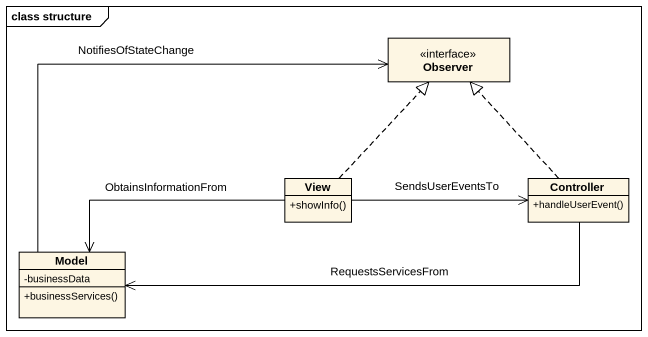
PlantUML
@startuml
mainframe class structure
hide circle
hide empty members
skinparam classAttributeIconSize 0
interface Observer
class View {
  +showInfo()
}
class Controller {
  +handleUserEvent()
}
class Model {
  -businessData
  +businessServices()
}
View .up.|> Observer
View -right-> Controller : SendsUserEventsTo
View -left-> Model : ObtainsInformationFrom
Controller .up.|> Observer
Controller -left-> Model : RequestsServicesFrom
Model -right-> Observer : NotifiesOfStateChange
@enduml
